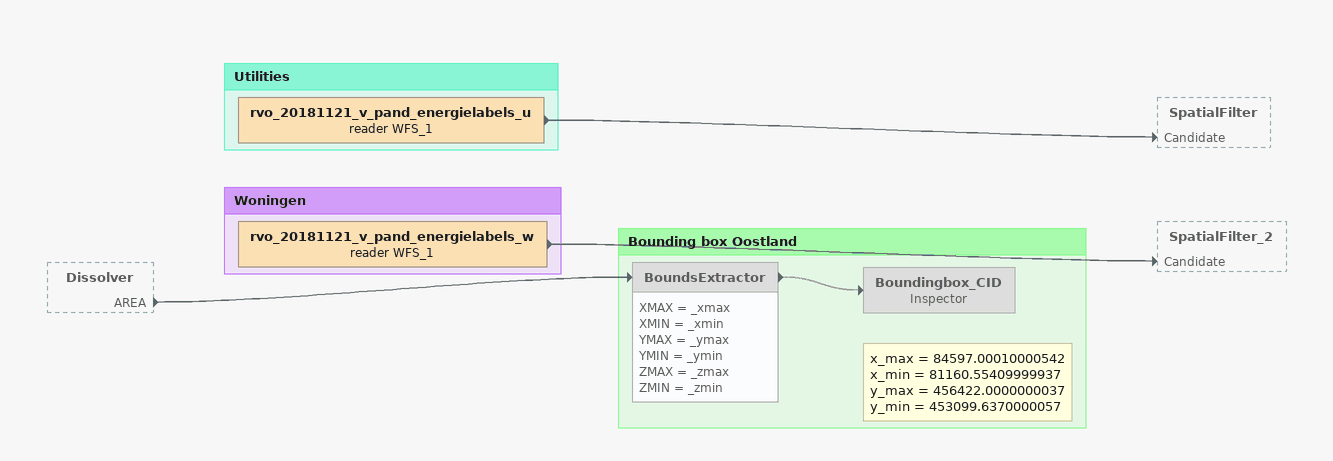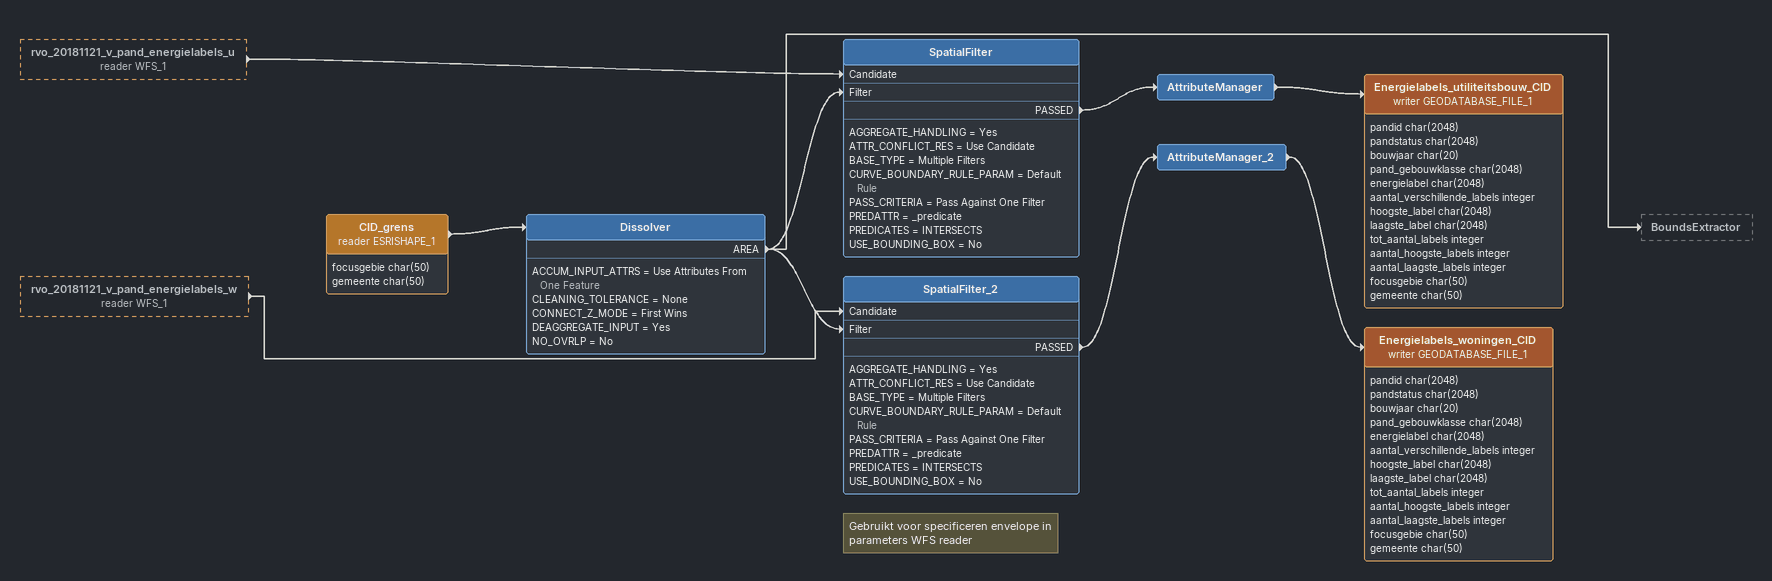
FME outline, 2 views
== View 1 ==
Dissolver [outside]
    AREA -> BoundsExtractor

Bookmark: Bounding box Oostland
BoundsExtractor [off]
    XMAX = _xmax
    XMIN = _xmin
    YMAX = _ymax
    YMIN = _ymin
    ZMAX = _zmax
    ZMIN = _zmin
    -> Boundingbox_CID [off]
Note: x_max = 84597.00010000542 / x_min = 81160.55409999937 / y_max = 456422.0000000037 / y_min = 453099.6370000057
Boundingbox_CID: Inspector [off]

Bookmark: Utilities
rvo_20181121_v_pand_energielabels_u (reader WFS_1)
    -> SpatialFilter [Candidate]

Bookmark: Woningen
rvo_20181121_v_pand_energielabels_w (reader WFS_1)
    -> SpatialFilter_2 [Candidate]

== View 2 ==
rvo_20181121_v_pand_energielabels_u (reader WFS_1) [outside]
    -> SpatialFilter [Candidate]
rvo_20181121_v_pand_energielabels_w (reader WFS_1) [outside]
    -> SpatialFilter_2 [Candidate]
CID_grens (reader ESRISHAPE_1)
    attributes: focusgebie char(50), gemeente char(50)
    -> Dissolver
Dissolver
    ACCUM_INPUT_ATTRS = Use Attributes From One Feature
    CLEANING_TOLERANCE = None
    CONNECT_Z_MODE = First Wins
    DEAGGREGATE_INPUT = Yes
    NO_OVRLP = No
    AREA -> BoundsExtractor
    AREA -> SpatialFilter_2 [Filter]
    AREA -> SpatialFilter [Filter]
SpatialFilter
    AGGREGATE_HANDLING = Yes
    ATTR_CONFLICT_RES = Use Candidate
    BASE_TYPE = Multiple Filters
    CURVE_BOUNDARY_RULE_PARAM = Default Rule
    PASS_CRITERIA = Pass Against One Filter
    PREDATTR = _predicate
    PREDICATES = INTERSECTS
    USE_BOUNDING_BOX = No
    PASSED -> AttributeManager
AttributeManager
    -> Energielabels_utiliteitsbouw_CID (writer GEODATABASE_FILE_1)
Energielabels_utiliteitsbouw_CID (writer GEODATABASE_FILE_1)
    attributes: pandid char(2048), pandstatus char(2048), bouwjaar char(20), pand_gebouwklasse char(2048), energielabel char(2048), aantal_verschillende_labels integer, hoogste_label char(2048), laagste_label char(2048), tot_aantal_labels integer, aantal_hoogste_labels integer, aantal_laagste_labels integer, focusgebie char(50), gemeente char(50)
Note: Gebruikt voor specificeren envelope in parameters WFS reader
SpatialFilter_2
    AGGREGATE_HANDLING = Yes
    ATTR_CONFLICT_RES = Use Candidate
    BASE_TYPE = Multiple Filters
    CURVE_BOUNDARY_RULE_PARAM = Default Rule
    PASS_CRITERIA = Pass Against One Filter
    PREDATTR = _predicate
    PREDICATES = INTERSECTS
    USE_BOUNDING_BOX = No
    PASSED -> AttributeManager_2
AttributeManager_2
    -> Energielabels_woningen_CID (writer GEODATABASE_FILE_1)
Energielabels_woningen_CID (writer GEODATABASE_FILE_1)
    attributes: pandid char(2048), pandstatus char(2048), bouwjaar char(20), pand_gebouwklasse char(2048), energielabel char(2048), aantal_verschillende_labels integer, hoogste_label char(2048), laagste_label char(2048), tot_aantal_labels integer, aantal_hoogste_labels integer, aantal_laagste_labels integer, focusgebie char(50), gemeente char(50)
